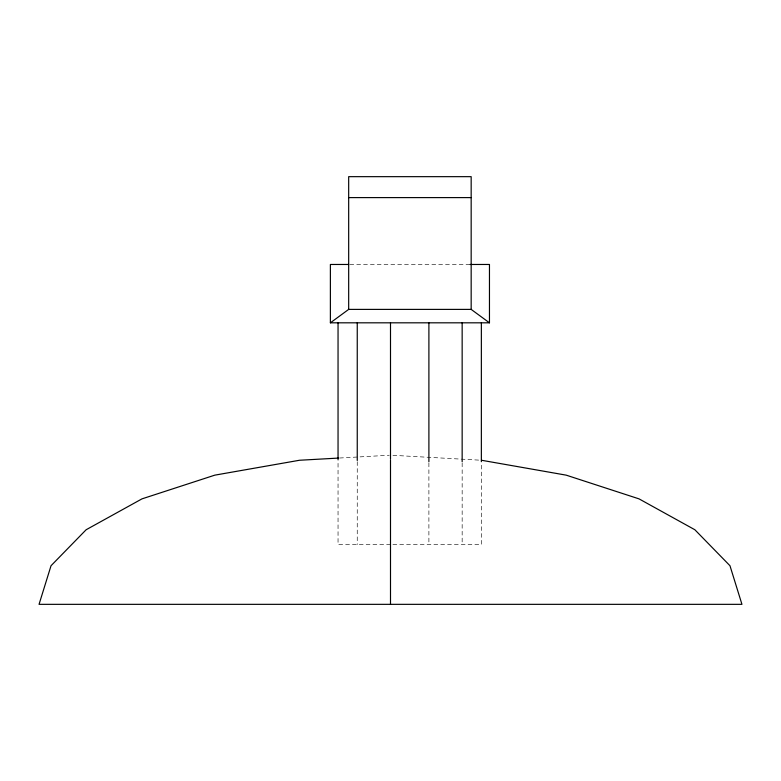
<?xml version="1.0" encoding="UTF-8"?>
<svg xmlns="http://www.w3.org/2000/svg" width="781" height="781" viewBox="0 0 781 781"><rect width="100%" height="100%" fill="white"/><g stroke="black" fill="none" stroke-linecap="round" stroke-linejoin="round"><path stroke-width="0.59" stroke-dasharray="3.9 2.93" d="M339.559 458.017L389.289 455.245M349.888 264.466L470.035 264.466M390.5 544.552L338.046 544.552L338.046 459.267M392.902 544.552L481.36 544.552L481.36 462.928M392.921 455.313L480.247 460.194M462.157 462.928L462.157 544.552M428.896 462.928L428.896 544.552M357.249 461.708L357.249 544.552"/><path stroke-width="1.17" d="M348.677 264.466L330.383 264.466L330.383 322.817L348.677 309.393L471.168 309.393L489.462 322.817L489.462 264.466L470.035 264.466M338.349 458.086L299.543 460.253L214.775 475.16L141.986 498.864L86.135 529.752L51.029 565.727L39.05 604.338L741.95 604.338L729.971 565.727L694.865 529.752L639.014 498.864L566.225 475.16L481.457 460.253M348.677 197.603L471.168 197.603M330.383 322.817L489.462 322.817M481.36 322.817L481.36 461.708M471.168 309.393L471.168 176.662L348.677 176.662L348.677 309.393M462.157 322.817L462.157 461.708M428.896 322.817L428.896 461.708M390.5 322.817L390.5 459.267M390.5 460.253L390.5 604.338M357.249 322.817L357.249 460.487M338.046 322.817L338.046 459.267"/></g></svg>
